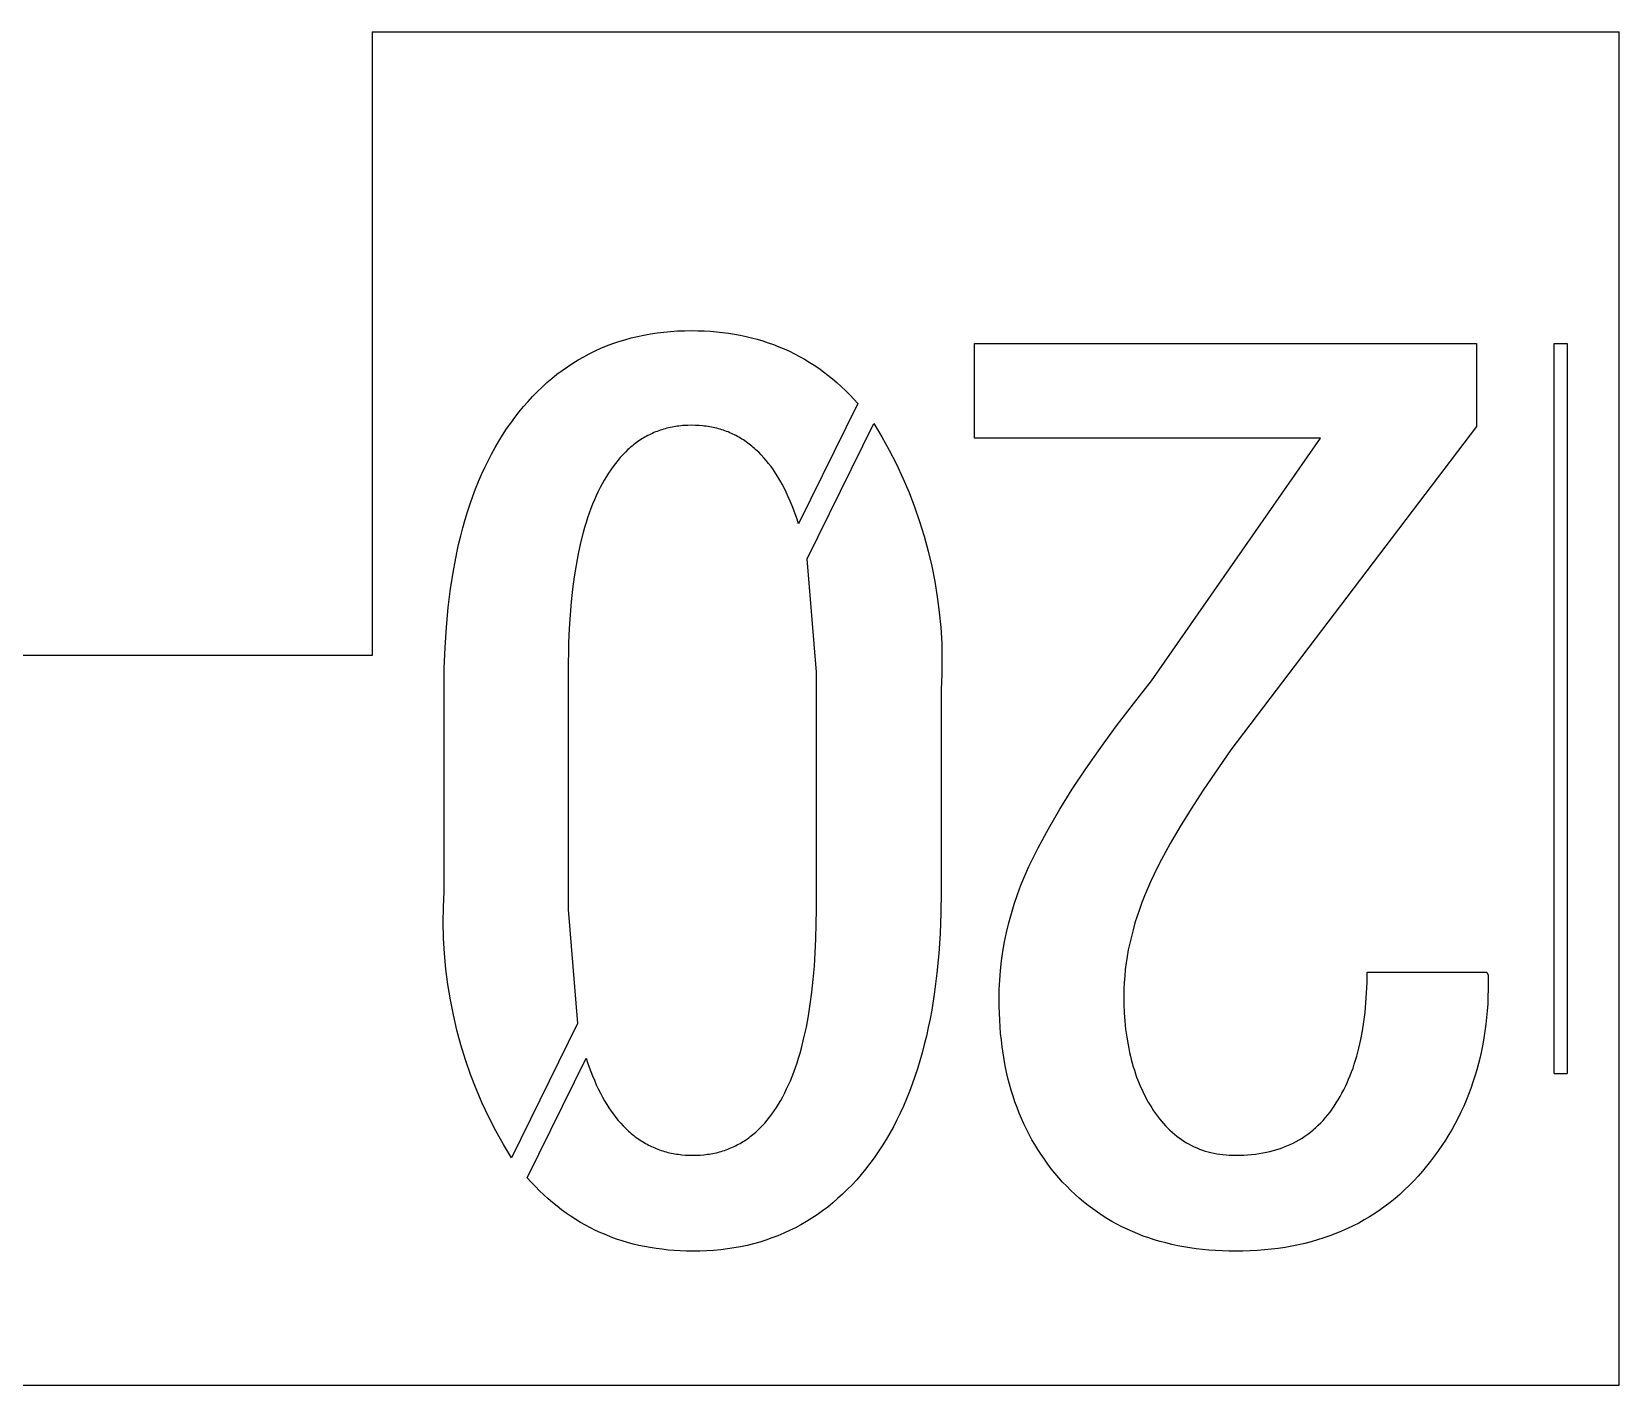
# Model space of a CAD drawing. Header units: inches. Extents: x -28 to 28, y 0 to 215.
# Drawn here: x -0.28 to 15, y 92.67 to 105.69 of the extents above; entities that cross this region are included whole.
import ezdxf

# ---------------------------------------------------------------- set-up
doc = ezdxf.new("R2010")
doc.units = ezdxf.units.IN
doc.header["$MEASUREMENT"] = 0
doc.layers.add('Linework', color=7, linetype='Continuous', true_color=0x000000)

msp = doc.modelspace()

# ---------------------------------------------------------------- linework, layer by layer
at = {"layer": 'Linework'}
for p, q in [((3, 105.695), (15, 105.695)), ((3, 105.695), (3, 99.695)), ((15, 92.672), (15, 105.695)), ((5.806, 102.805), (5.872, 102.811)), ((5.872, 102.811), (5.938, 102.816)), ((5.938, 102.816), (6.006, 102.818)), ((6.006, 102.818), (6.074, 102.819)), ((6.074, 102.819), (6.135, 102.818)), ((6.135, 102.818), (6.195, 102.816)), ((6.195, 102.816), (6.255, 102.813)), ((6.255, 102.813), (6.313, 102.808)), ((6.313, 102.808), (6.372, 102.802)), ((5.199, 102.649), (5.256, 102.672)), ((5.256, 102.672), (5.314, 102.694)), ((5.314, 102.694), (5.372, 102.714)), ((5.372, 102.714), (5.431, 102.732)), ((5.431, 102.732), (5.492, 102.749)), ((5.492, 102.749), (5.553, 102.764)), ((5.553, 102.764), (5.615, 102.777)), ((5.615, 102.777), (5.678, 102.788)), ((5.678, 102.788), (5.741, 102.797)), ((5.741, 102.797), (5.806, 102.805)), ((6.372, 102.802), (6.429, 102.794)), ((6.429, 102.794), (6.486, 102.786)), ((6.486, 102.786), (6.542, 102.775)), ((6.542, 102.775), (6.597, 102.764)), ((6.597, 102.764), (6.651, 102.751)), ((6.651, 102.751), (6.705, 102.736)), ((6.705, 102.736), (6.759, 102.72)), ((6.759, 102.72), (6.811, 102.703)), ((6.811, 102.703), (6.863, 102.685)), ((6.863, 102.685), (6.914, 102.665)), ((6.914, 102.665), (6.964, 102.644)), ((8.796, 101.784), (8.796, 102.695)), ((8.796, 102.695), (13.626, 102.695)), ((13.626, 102.695), (13.626, 101.897)), ((14.375, 102.695), (14.5, 102.695)), ((14.375, 95.672), (14.375, 102.695)), ((14.5, 102.695), (14.5, 95.672)), ((4.878, 102.472), (4.93, 102.505)), ((4.93, 102.505), (4.982, 102.538)), ((4.982, 102.538), (5.035, 102.568)), ((5.035, 102.568), (5.089, 102.597)), ((5.089, 102.597), (5.144, 102.624)), ((5.144, 102.624), (5.199, 102.649)), ((6.964, 102.644), (7.014, 102.621)), ((7.014, 102.621), (7.063, 102.597)), ((7.063, 102.597), (7.111, 102.572)), ((7.111, 102.572), (7.159, 102.545)), ((7.159, 102.545), (7.206, 102.517)), ((7.206, 102.517), (7.252, 102.487)), ((4.682, 102.319), (4.73, 102.359)), ((4.73, 102.359), (4.778, 102.399)), ((4.778, 102.399), (4.828, 102.436)), ((4.828, 102.436), (4.878, 102.472)), ((7.252, 102.487), (7.297, 102.457)), ((7.297, 102.457), (7.342, 102.424)), ((7.342, 102.424), (7.386, 102.391)), ((7.386, 102.391), (7.429, 102.356)), ((7.429, 102.356), (7.472, 102.319)), ((4.544, 102.186), (4.589, 102.232)), ((4.589, 102.232), (4.635, 102.276)), ((4.635, 102.276), (4.682, 102.319)), ((7.472, 102.319), (7.514, 102.282)), ((7.514, 102.282), (7.555, 102.243)), ((7.555, 102.243), (7.595, 102.202)), ((7.595, 102.202), (7.635, 102.16)), ((4.415, 102.037), (4.457, 102.088)), ((4.457, 102.088), (4.5, 102.138)), ((4.5, 102.138), (4.544, 102.186)), ((7.674, 102.117), (7.103, 100.959)), ((7.635, 102.16), (7.674, 102.117)), ((4.293, 101.873), (4.333, 101.929)), ((4.333, 101.929), (4.373, 101.984)), ((4.373, 101.984), (4.415, 102.037)), ((5.901, 101.894), (5.885, 101.891)), ((5.918, 101.897), (5.901, 101.894)), ((5.935, 101.899), (5.918, 101.897)), ((5.952, 101.901), (5.935, 101.899)), ((5.969, 101.903), (5.952, 101.901)), ((5.986, 101.905), (5.969, 101.903)), ((6.003, 101.906), (5.986, 101.905)), ((6.038, 101.908), (6.003, 101.906)), ((6.074, 101.909), (6.038, 101.908)), ((6.11, 101.908), (6.074, 101.909)), ((6.145, 101.906), (6.11, 101.908)), ((6.18, 101.903), (6.145, 101.906)), ((6.197, 101.901), (6.18, 101.903)), ((6.215, 101.899), (6.197, 101.901)), ((6.232, 101.897), (6.215, 101.899)), ((6.248, 101.894), (6.232, 101.897)), ((6.265, 101.891), (6.248, 101.894)), ((7.185, 100.625), (7.827, 101.926)), ((7.827, 101.926), (7.904, 101.799)), ((13.626, 101.897), (11.261, 98.787)), ((4.182, 101.695), (4.218, 101.756)), ((4.218, 101.756), (4.255, 101.815)), ((4.255, 101.815), (4.293, 101.873)), ((5.54, 101.739), (5.526, 101.729)), ((5.553, 101.749), (5.54, 101.739)), ((5.567, 101.759), (5.553, 101.749)), ((5.581, 101.768), (5.567, 101.759)), ((5.595, 101.777), (5.581, 101.768)), ((5.609, 101.785), (5.595, 101.777)), ((5.623, 101.794), (5.609, 101.785)), ((5.637, 101.802), (5.623, 101.794)), ((5.652, 101.81), (5.637, 101.802)), ((5.667, 101.817), (5.652, 101.81)), ((5.681, 101.824), (5.667, 101.817)), ((5.696, 101.831), (5.681, 101.824)), ((5.711, 101.838), (5.696, 101.831)), ((5.726, 101.844), (5.711, 101.838)), ((5.741, 101.85), (5.726, 101.844)), ((5.757, 101.856), (5.741, 101.85)), ((5.772, 101.861), (5.757, 101.856)), ((5.788, 101.866), (5.772, 101.861)), ((5.804, 101.871), (5.788, 101.866)), ((5.82, 101.876), (5.804, 101.871)), ((5.836, 101.88), (5.82, 101.876)), ((5.852, 101.884), (5.836, 101.88)), ((5.868, 101.888), (5.852, 101.884)), ((5.885, 101.891), (5.868, 101.888)), ((6.282, 101.887), (6.265, 101.891)), ((6.298, 101.884), (6.282, 101.887)), ((6.315, 101.88), (6.298, 101.884)), ((6.331, 101.875), (6.315, 101.88)), ((6.347, 101.871), (6.331, 101.875)), ((6.363, 101.866), (6.347, 101.871)), ((6.379, 101.861), (6.363, 101.866)), ((6.394, 101.855), (6.379, 101.861)), ((6.41, 101.85), (6.394, 101.855)), ((6.425, 101.844), (6.41, 101.85)), ((6.441, 101.837), (6.425, 101.844)), ((6.456, 101.831), (6.441, 101.837)), ((6.471, 101.824), (6.456, 101.831)), ((6.486, 101.817), (6.471, 101.824)), ((6.5, 101.809), (6.486, 101.817)), ((6.515, 101.801), (6.5, 101.809)), ((6.529, 101.793), (6.515, 101.801)), ((6.544, 101.785), (6.529, 101.793)), ((6.558, 101.776), (6.544, 101.785)), ((6.572, 101.767), (6.558, 101.776)), ((6.586, 101.758), (6.572, 101.767)), ((6.6, 101.748), (6.586, 101.758)), ((6.614, 101.738), (6.6, 101.748)), ((7.904, 101.799), (7.976, 101.668)), ((12.124, 101.784), (8.796, 101.784)), ((10.499, 99.449), (12.124, 101.784)), ((4.115, 101.568), (4.148, 101.632)), ((4.148, 101.632), (4.182, 101.695)), ((5.387, 101.599), (5.363, 101.571)), ((5.411, 101.625), (5.387, 101.599)), ((5.436, 101.65), (5.411, 101.625)), ((5.461, 101.674), (5.436, 101.65)), ((5.474, 101.686), (5.461, 101.674)), ((5.487, 101.697), (5.474, 101.686)), ((5.5, 101.708), (5.487, 101.697)), ((5.513, 101.719), (5.5, 101.708)), ((5.526, 101.729), (5.513, 101.719)), ((6.627, 101.728), (6.614, 101.738)), ((6.641, 101.718), (6.627, 101.728)), ((6.654, 101.707), (6.641, 101.718)), ((6.667, 101.696), (6.654, 101.707)), ((6.68, 101.685), (6.667, 101.696)), ((6.693, 101.673), (6.68, 101.685)), ((6.719, 101.649), (6.693, 101.673)), ((6.744, 101.624), (6.719, 101.649)), ((6.768, 101.597), (6.744, 101.624)), ((6.792, 101.569), (6.768, 101.597)), ((7.976, 101.668), (8.044, 101.535)), ((4.023, 101.367), (4.052, 101.435)), ((4.052, 101.435), (4.083, 101.503)), ((4.083, 101.503), (4.115, 101.568)), ((5.274, 101.449), (5.253, 101.416)), ((5.296, 101.481), (5.274, 101.449)), ((5.318, 101.512), (5.296, 101.481)), ((5.34, 101.542), (5.318, 101.512)), ((5.363, 101.571), (5.34, 101.542)), ((6.815, 101.541), (6.792, 101.569)), ((6.838, 101.511), (6.815, 101.541)), ((6.86, 101.479), (6.838, 101.511)), ((6.882, 101.447), (6.86, 101.479)), ((6.903, 101.413), (6.882, 101.447)), ((8.044, 101.535), (8.107, 101.4)), ((3.968, 101.225), (3.994, 101.297)), ((3.994, 101.297), (4.023, 101.367)), ((5.193, 101.309), (5.174, 101.27)), ((5.212, 101.345), (5.193, 101.309)), ((5.232, 101.381), (5.212, 101.345)), ((5.253, 101.416), (5.232, 101.381)), ((6.924, 101.379), (6.903, 101.413)), ((6.944, 101.343), (6.924, 101.379)), ((6.964, 101.306), (6.944, 101.343)), ((6.984, 101.264), (6.964, 101.306)), ((8.107, 101.4), (8.166, 101.263)), ((3.917, 101.077), (3.942, 101.152)), ((3.942, 101.152), (3.968, 101.225)), ((5.121, 101.149), (5.104, 101.107)), ((5.138, 101.191), (5.121, 101.149)), ((5.156, 101.231), (5.138, 101.191)), ((5.174, 101.27), (5.156, 101.231)), ((7.004, 101.221), (6.984, 101.264)), ((7.023, 101.179), (7.004, 101.221)), ((7.041, 101.135), (7.023, 101.179)), ((7.058, 101.092), (7.041, 101.135)), ((8.166, 101.263), (8.219, 101.124)), ((3.872, 100.923), (3.894, 101.001)), ((3.894, 101.001), (3.917, 101.077)), ((5.073, 101.018), (5.058, 100.972)), ((5.089, 101.063), (5.073, 101.018)), ((5.104, 101.107), (5.089, 101.063)), ((7.074, 101.048), (7.058, 101.092)), ((7.089, 101.004), (7.074, 101.048)), ((7.103, 100.959), (7.089, 101.004)), ((8.219, 101.124), (8.268, 100.983)), ((8.268, 100.983), (8.312, 100.841)), ((3.832, 100.763), (3.852, 100.844)), ((3.852, 100.844), (3.872, 100.923)), ((5.031, 100.877), (5.006, 100.777)), ((5.044, 100.925), (5.031, 100.877)), ((5.058, 100.972), (5.044, 100.925)), ((8.312, 100.841), (8.351, 100.697)), ((3.797, 100.596), (3.814, 100.68)), ((3.814, 100.68), (3.832, 100.763)), ((4.983, 100.673), (4.962, 100.564)), ((5.006, 100.777), (4.983, 100.673)), ((8.351, 100.697), (8.385, 100.552)), ((3.781, 100.511), (3.797, 100.596)), ((4.962, 100.564), (4.944, 100.451)), ((7.274, 99.532), (7.185, 100.625)), ((8.385, 100.552), (8.414, 100.406)), ((3.754, 100.336), (3.781, 100.511)), ((4.944, 100.451), (4.929, 100.333)), ((8.414, 100.406), (8.438, 100.259)), ((3.731, 100.154), (3.754, 100.336)), ((4.929, 100.333), (4.916, 100.211)), ((8.438, 100.259), (8.457, 100.111)), ((3.714, 99.966), (3.731, 100.154)), ((4.905, 100.084), (4.896, 99.953)), ((4.916, 100.211), (4.905, 100.084)), ((8.457, 100.111), (8.471, 99.962)), ((3.701, 99.772), (3.714, 99.966)), ((4.896, 99.953), (4.89, 99.817)), ((8.471, 99.962), (8.48, 99.813)), ((3.694, 99.572), (3.701, 99.772)), ((4.89, 99.817), (4.886, 99.532)), ((8.48, 99.813), (8.483, 99.664)), ((0, 99.695), (-3, 99.695)), ((3, 99.695), (0, 99.695)), ((8.483, 99.664), (8.481, 99.515)), ((3.691, 99.366), (3.694, 99.572)), ((4.886, 99.532), (4.886, 97.25)), ((7.274, 97.25), (7.274, 99.532)), ((8.481, 99.515), (8.474, 99.366)), ((10.325, 99.23), (10.499, 99.449)), ((3.691, 97.421), (3.691, 99.366)), ((8.474, 99.366), (8.474, 97.421)), ((10.162, 99.016), (10.325, 99.23)), ((10.01, 98.808), (10.162, 99.016)), ((9.868, 98.604), (10.01, 98.808)), ((11.261, 98.787), (10.996, 98.399)), ((9.737, 98.406), (9.868, 98.604)), ((9.617, 98.214), (9.737, 98.406)), ((10.996, 98.399), (10.88, 98.219)), ((9.507, 98.026), (9.617, 98.214)), ((10.88, 98.219), (10.774, 98.047)), ((9.408, 97.844), (9.507, 98.026)), ((10.774, 98.047), (10.679, 97.884)), ((9.362, 97.754), (9.408, 97.844)), ((10.679, 97.884), (10.596, 97.73)), ((9.28, 97.574), (9.32, 97.664)), ((9.32, 97.664), (9.362, 97.754)), ((10.558, 97.656), (10.522, 97.584)), ((10.596, 97.73), (10.558, 97.656)), ((9.21, 97.393), (9.243, 97.483)), ((9.243, 97.483), (9.28, 97.574)), ((10.49, 97.515), (10.46, 97.448)), ((10.522, 97.584), (10.49, 97.515)), ((3.685, 97.272), (3.691, 97.421)), ((8.474, 97.421), (8.472, 97.216)), ((9.179, 97.302), (9.21, 97.393)), ((10.407, 97.316), (10.383, 97.25)), ((10.433, 97.382), (10.407, 97.316)), ((10.46, 97.448), (10.433, 97.382)), ((3.683, 97.123), (3.685, 97.272)), ((4.886, 97.25), (4.976, 96.152)), ((7.269, 96.967), (7.274, 97.25)), ((8.472, 97.216), (8.464, 97.018)), ((9.126, 97.12), (9.151, 97.211)), ((9.151, 97.211), (9.179, 97.302)), ((10.361, 97.185), (10.34, 97.12)), ((10.383, 97.25), (10.361, 97.185)), ((3.687, 96.974), (3.683, 97.123)), ((8.464, 97.018), (8.452, 96.825)), ((9.085, 96.938), (9.104, 97.029)), ((9.104, 97.029), (9.126, 97.12)), ((10.321, 97.055), (10.305, 96.991)), ((10.34, 97.12), (10.321, 97.055)), ((3.695, 96.825), (3.687, 96.974)), ((7.263, 96.833), (7.269, 96.967)), ((9.069, 96.846), (9.085, 96.938)), ((10.276, 96.863), (10.265, 96.799)), ((10.289, 96.927), (10.276, 96.863)), ((10.305, 96.991), (10.289, 96.927)), ((3.709, 96.677), (3.695, 96.825)), ((7.244, 96.577), (7.255, 96.703)), ((7.255, 96.703), (7.263, 96.833)), ((8.452, 96.825), (8.434, 96.638)), ((9.045, 96.663), (9.056, 96.755)), ((9.056, 96.755), (9.069, 96.846)), ((10.255, 96.735), (10.247, 96.672)), ((10.265, 96.799), (10.255, 96.735)), ((3.728, 96.529), (3.709, 96.677)), ((7.231, 96.455), (7.244, 96.577)), ((8.434, 96.638), (8.411, 96.457)), ((9.034, 96.479), (9.038, 96.571)), ((9.038, 96.571), (9.045, 96.663)), ((10.236, 96.547), (10.233, 96.484)), ((10.241, 96.609), (10.236, 96.547)), ((10.247, 96.672), (10.241, 96.609)), ((12.569, 96.448), (12.573, 96.546)), ((12.573, 96.546), (12.574, 96.647)), ((12.574, 96.647), (13.727, 96.647)), ((13.727, 96.647), (13.739, 96.617)), ((13.739, 96.617), (13.739, 96.547)), ((13.739, 96.547), (13.739, 96.479)), ((3.752, 96.382), (3.728, 96.529)), ((7.216, 96.339), (7.231, 96.455)), ((8.411, 96.457), (8.384, 96.282)), ((9.032, 96.386), (9.034, 96.479)), ((10.233, 96.484), (10.233, 96.422)), ((10.233, 96.422), (10.234, 96.338)), ((12.563, 96.353), (12.569, 96.448)), ((13.737, 96.411), (13.734, 96.343)), ((13.739, 96.479), (13.737, 96.411)), ((3.781, 96.236), (3.752, 96.382)), ((7.198, 96.226), (7.216, 96.339)), ((8.384, 96.282), (8.368, 96.197)), ((9.033, 96.318), (9.032, 96.386)), ((9.035, 96.251), (9.033, 96.318)), ((9.038, 96.185), (9.035, 96.251)), ((10.234, 96.338), (10.237, 96.256)), ((10.237, 96.256), (10.243, 96.176)), ((12.543, 96.17), (12.554, 96.26)), ((12.554, 96.26), (12.563, 96.353)), ((13.729, 96.276), (13.724, 96.21)), ((13.734, 96.343), (13.729, 96.276)), ((3.815, 96.09), (3.781, 96.236)), ((3.854, 95.947), (3.815, 96.09)), ((4.976, 96.152), (4.339, 94.861)), ((7.155, 96.014), (7.178, 96.118)), ((7.178, 96.118), (7.198, 96.226)), ((8.351, 96.113), (8.333, 96.031)), ((8.368, 96.197), (8.351, 96.113)), ((9.042, 96.12), (9.038, 96.185)), ((9.047, 96.055), (9.042, 96.12)), ((10.243, 96.176), (10.25, 96.098)), ((10.25, 96.098), (10.261, 96.021)), ((12.529, 96.083), (12.543, 96.17)), ((13.716, 96.145), (13.708, 96.08)), ((13.724, 96.21), (13.716, 96.145)), ((3.898, 95.804), (3.854, 95.947)), ((7.13, 95.915), (7.155, 96.014)), ((8.313, 95.95), (8.293, 95.871)), ((8.333, 96.031), (8.313, 95.95)), ((9.054, 95.991), (9.047, 96.055)), ((9.062, 95.928), (9.054, 95.991)), ((10.261, 96.021), (10.273, 95.947)), ((10.273, 95.947), (10.28, 95.911)), ((12.495, 95.916), (12.504, 95.957)), ((12.504, 95.957), (12.513, 95.998)), ((12.513, 95.998), (12.529, 96.083)), ((13.687, 95.953), (13.675, 95.89)), ((13.698, 96.016), (13.687, 95.953)), ((13.708, 96.08), (13.698, 96.016)), ((3.947, 95.663), (3.898, 95.804)), ((4.491, 94.669), (5.059, 95.82)), ((5.059, 95.82), (5.073, 95.776)), ((7.088, 95.774), (7.103, 95.82)), ((7.103, 95.82), (7.117, 95.867)), ((7.117, 95.867), (7.13, 95.915)), ((8.271, 95.793), (8.247, 95.717)), ((8.293, 95.871), (8.271, 95.793)), ((9.071, 95.866), (9.062, 95.928)), ((9.081, 95.805), (9.071, 95.866)), ((9.092, 95.745), (9.081, 95.805)), ((10.28, 95.911), (10.287, 95.875)), ((10.287, 95.875), (10.296, 95.84)), ((10.296, 95.84), (10.304, 95.805)), ((10.304, 95.805), (10.313, 95.77)), ((12.45, 95.761), (12.462, 95.799)), ((12.462, 95.799), (12.474, 95.837)), ((12.474, 95.837), (12.485, 95.876)), ((12.485, 95.876), (12.495, 95.916)), ((13.661, 95.828), (13.646, 95.767)), ((13.675, 95.89), (13.661, 95.828)), ((4.001, 95.524), (3.947, 95.663)), ((5.073, 95.776), (5.088, 95.733)), ((5.088, 95.733), (5.103, 95.69)), ((5.103, 95.69), (5.12, 95.648)), ((5.12, 95.648), (5.138, 95.606)), ((7.024, 95.602), (7.041, 95.644)), ((7.041, 95.644), (7.057, 95.686)), ((7.057, 95.686), (7.073, 95.73)), ((7.073, 95.73), (7.088, 95.774)), ((8.223, 95.642), (8.197, 95.569)), ((8.247, 95.717), (8.223, 95.642)), ((9.105, 95.685), (9.092, 95.745)), ((9.118, 95.626), (9.105, 95.685)), ((10.313, 95.77), (10.323, 95.736)), ((10.323, 95.736), (10.334, 95.703)), ((10.334, 95.703), (10.345, 95.67)), ((10.345, 95.67), (10.356, 95.638)), ((10.356, 95.638), (10.368, 95.606)), ((12.396, 95.616), (12.41, 95.651)), ((12.41, 95.651), (12.424, 95.687)), ((12.424, 95.687), (12.438, 95.723)), ((12.438, 95.723), (12.45, 95.761)), ((13.611, 95.646), (13.592, 95.587)), ((13.629, 95.706), (13.611, 95.646)), ((13.646, 95.767), (13.629, 95.706)), ((14.375, 95.672), (14.5, 95.672)), ((4.059, 95.387), (4.001, 95.524)), ((5.138, 95.606), (5.156, 95.564)), ((5.156, 95.564), (5.176, 95.523)), ((5.176, 95.523), (5.196, 95.482)), ((5.196, 95.482), (5.216, 95.445)), ((6.95, 95.448), (6.97, 95.485)), ((6.97, 95.485), (6.988, 95.523)), ((6.988, 95.523), (7.007, 95.562)), ((7.007, 95.562), (7.024, 95.602)), ((8.17, 95.497), (8.141, 95.427)), ((8.197, 95.569), (8.17, 95.497)), ((9.133, 95.568), (9.118, 95.626)), ((9.149, 95.511), (9.133, 95.568)), ((9.167, 95.455), (9.149, 95.511)), ((10.368, 95.606), (10.381, 95.574)), ((10.381, 95.574), (10.394, 95.543)), ((10.394, 95.543), (10.408, 95.513)), ((10.408, 95.513), (10.422, 95.483)), ((10.422, 95.483), (10.437, 95.453)), ((12.314, 95.449), (12.332, 95.481)), ((12.332, 95.481), (12.349, 95.514)), ((12.349, 95.514), (12.365, 95.547)), ((12.365, 95.547), (12.381, 95.581)), ((12.381, 95.581), (12.396, 95.616)), ((13.572, 95.528), (13.55, 95.47)), ((13.592, 95.587), (13.572, 95.528)), ((4.122, 95.252), (4.059, 95.387)), ((5.216, 95.445), (5.236, 95.409)), ((5.236, 95.409), (5.257, 95.375)), ((5.257, 95.375), (5.278, 95.342)), ((5.278, 95.342), (5.3, 95.31)), ((6.868, 95.312), (6.889, 95.344)), ((6.889, 95.344), (6.91, 95.377)), ((6.91, 95.377), (6.931, 95.412)), ((6.931, 95.412), (6.95, 95.448)), ((8.112, 95.358), (8.081, 95.291)), ((8.141, 95.427), (8.112, 95.358)), ((9.185, 95.4), (9.167, 95.455)), ((9.205, 95.345), (9.185, 95.4)), ((9.226, 95.291), (9.205, 95.345)), ((10.437, 95.453), (10.452, 95.424)), ((10.452, 95.424), (10.468, 95.396)), ((10.468, 95.396), (10.485, 95.368)), ((10.485, 95.368), (10.502, 95.34)), ((10.502, 95.34), (10.519, 95.313)), ((12.217, 95.3), (12.237, 95.329)), ((12.237, 95.329), (12.258, 95.358)), ((12.258, 95.358), (12.277, 95.388)), ((12.277, 95.388), (12.296, 95.418)), ((12.296, 95.418), (12.314, 95.449)), ((13.503, 95.356), (13.477, 95.301)), ((13.527, 95.413), (13.503, 95.356)), ((13.55, 95.47), (13.527, 95.413)), ((4.19, 95.119), (4.122, 95.252)), ((5.3, 95.31), (5.322, 95.279)), ((5.322, 95.279), (5.345, 95.249)), ((5.345, 95.249), (5.368, 95.221)), ((5.368, 95.221), (5.392, 95.193)), ((5.392, 95.193), (5.416, 95.167)), ((6.753, 95.168), (6.777, 95.195)), ((6.777, 95.195), (6.8, 95.222)), ((6.8, 95.222), (6.823, 95.251)), ((6.823, 95.251), (6.846, 95.281)), ((6.846, 95.281), (6.868, 95.312)), ((8.049, 95.225), (8.016, 95.16)), ((8.081, 95.291), (8.049, 95.225)), ((9.248, 95.239), (9.226, 95.291)), ((9.271, 95.187), (9.248, 95.239)), ((9.296, 95.135), (9.271, 95.187)), ((10.519, 95.313), (10.537, 95.287)), ((10.537, 95.287), (10.556, 95.261)), ((10.556, 95.261), (10.575, 95.237)), ((10.575, 95.237), (10.594, 95.213)), ((10.594, 95.213), (10.614, 95.19)), ((10.614, 95.19), (10.634, 95.168)), ((12.08, 95.151), (12.104, 95.173)), ((12.104, 95.173), (12.128, 95.197)), ((12.128, 95.197), (12.151, 95.221)), ((12.151, 95.221), (12.173, 95.247)), ((12.173, 95.247), (12.195, 95.273)), ((12.195, 95.273), (12.217, 95.3)), ((13.421, 95.191), (13.392, 95.137)), ((13.45, 95.245), (13.421, 95.191)), ((13.477, 95.301), (13.45, 95.245)), ((4.262, 94.989), (4.19, 95.119)), ((5.416, 95.167), (5.441, 95.142)), ((5.441, 95.142), (5.467, 95.118)), ((5.467, 95.118), (5.48, 95.106)), ((5.48, 95.106), (5.493, 95.095)), ((5.493, 95.095), (5.506, 95.084)), ((5.506, 95.084), (5.519, 95.074)), ((5.519, 95.074), (5.532, 95.063)), ((5.532, 95.063), (5.546, 95.053)), ((5.546, 95.053), (5.56, 95.043)), ((5.56, 95.043), (5.574, 95.034)), ((5.574, 95.034), (5.588, 95.025)), ((5.588, 95.025), (5.602, 95.016)), ((6.569, 95.016), (6.583, 95.025)), ((6.583, 95.025), (6.596, 95.035)), ((6.596, 95.035), (6.61, 95.044)), ((6.61, 95.044), (6.624, 95.054)), ((6.624, 95.054), (6.637, 95.064)), ((6.637, 95.064), (6.651, 95.075)), ((6.651, 95.075), (6.664, 95.085)), ((6.664, 95.085), (6.677, 95.096)), ((6.677, 95.096), (6.69, 95.107)), ((6.69, 95.107), (6.703, 95.119)), ((6.703, 95.119), (6.715, 95.131)), ((6.715, 95.131), (6.728, 95.143)), ((6.728, 95.143), (6.753, 95.168)), ((7.945, 95.036), (7.908, 94.976)), ((7.981, 95.098), (7.945, 95.036)), ((8.016, 95.16), (7.981, 95.098)), ((9.322, 95.085), (9.296, 95.135)), ((9.348, 95.035), (9.322, 95.085)), ((9.376, 94.987), (9.348, 95.035)), ((10.634, 95.168), (10.655, 95.146)), ((10.655, 95.146), (10.676, 95.126)), ((10.676, 95.126), (10.698, 95.106)), ((10.698, 95.106), (10.72, 95.087)), ((10.72, 95.087), (10.742, 95.069)), ((10.742, 95.069), (10.765, 95.052)), ((10.765, 95.052), (10.788, 95.036)), ((10.788, 95.036), (10.811, 95.02)), ((10.811, 95.02), (10.836, 95.006)), ((11.862, 95.003), (11.891, 95.018)), ((11.891, 95.018), (11.92, 95.034)), ((11.92, 95.034), (11.948, 95.051)), ((11.948, 95.051), (11.976, 95.069)), ((11.976, 95.069), (12.003, 95.088)), ((12.003, 95.088), (12.029, 95.108)), ((12.029, 95.108), (12.055, 95.129)), ((12.055, 95.129), (12.08, 95.151)), ((13.328, 95.031), (13.294, 94.98)), ((13.361, 95.084), (13.328, 95.031)), ((13.392, 95.137), (13.361, 95.084)), ((4.339, 94.861), (4.262, 94.989)), ((5.602, 95.016), (5.616, 95.007)), ((5.616, 95.007), (5.63, 94.999)), ((5.63, 94.999), (5.645, 94.991)), ((5.645, 94.991), (5.659, 94.983)), ((5.659, 94.983), (5.674, 94.976)), ((5.674, 94.976), (5.689, 94.969)), ((5.689, 94.969), (5.704, 94.962)), ((5.704, 94.962), (5.719, 94.955)), ((5.719, 94.955), (5.734, 94.949)), ((5.734, 94.949), (5.75, 94.943)), ((5.75, 94.943), (5.765, 94.937)), ((5.765, 94.937), (5.781, 94.932)), ((5.781, 94.932), (5.797, 94.927)), ((5.797, 94.927), (5.813, 94.922)), ((5.813, 94.922), (5.829, 94.917)), ((5.829, 94.917), (5.845, 94.913)), ((5.845, 94.913), (5.861, 94.909)), ((5.861, 94.909), (5.878, 94.906)), ((5.878, 94.906), (5.895, 94.902)), ((5.895, 94.902), (5.911, 94.899)), ((5.911, 94.899), (5.928, 94.896)), ((5.928, 94.896), (5.945, 94.894)), ((5.945, 94.894), (5.962, 94.892)), ((5.962, 94.892), (5.98, 94.89)), ((5.98, 94.89), (6.014, 94.887)), ((6.014, 94.887), (6.05, 94.885)), ((6.05, 94.885), (6.086, 94.885)), ((6.086, 94.885), (6.122, 94.885)), ((6.122, 94.885), (6.157, 94.887)), ((6.157, 94.887), (6.192, 94.89)), ((6.192, 94.89), (6.209, 94.892)), ((6.209, 94.892), (6.226, 94.894)), ((6.226, 94.894), (6.243, 94.896)), ((6.243, 94.896), (6.26, 94.899)), ((6.26, 94.899), (6.277, 94.902)), ((6.277, 94.902), (6.293, 94.906)), ((6.293, 94.906), (6.31, 94.909)), ((6.31, 94.909), (6.326, 94.913)), ((6.326, 94.913), (6.342, 94.918)), ((6.342, 94.918), (6.358, 94.922)), ((6.358, 94.922), (6.374, 94.927)), ((6.374, 94.927), (6.39, 94.932)), ((6.39, 94.932), (6.406, 94.938)), ((6.406, 94.938), (6.421, 94.943)), ((6.421, 94.943), (6.436, 94.949)), ((6.436, 94.949), (6.452, 94.956)), ((6.452, 94.956), (6.467, 94.962)), ((6.467, 94.962), (6.482, 94.969)), ((6.482, 94.969), (6.497, 94.976)), ((6.497, 94.976), (6.511, 94.984)), ((6.511, 94.984), (6.526, 94.991)), ((6.526, 94.991), (6.54, 94.999)), ((6.54, 94.999), (6.554, 95.008)), ((6.554, 95.008), (6.569, 95.016)), ((7.87, 94.918), (7.83, 94.861)), ((7.908, 94.976), (7.87, 94.918)), ((9.406, 94.939), (9.376, 94.987)), ((9.436, 94.892), (9.406, 94.939)), ((9.468, 94.846), (9.436, 94.892)), ((10.836, 95.006), (10.86, 94.992)), ((10.86, 94.992), (10.885, 94.979)), ((10.885, 94.979), (10.91, 94.967)), ((10.91, 94.967), (10.936, 94.955)), ((10.936, 94.955), (10.962, 94.945)), ((10.962, 94.945), (10.989, 94.935)), ((10.989, 94.935), (11.016, 94.926)), ((11.016, 94.926), (11.043, 94.919)), ((11.043, 94.919), (11.071, 94.911)), ((11.071, 94.911), (11.099, 94.905)), ((11.099, 94.905), (11.128, 94.9)), ((11.128, 94.9), (11.157, 94.895)), ((11.157, 94.895), (11.186, 94.891)), ((11.186, 94.891), (11.216, 94.888)), ((11.216, 94.888), (11.247, 94.886)), ((11.247, 94.886), (11.277, 94.885)), ((11.277, 94.885), (11.309, 94.885)), ((11.309, 94.885), (11.348, 94.885)), ((11.348, 94.885), (11.386, 94.886)), ((11.386, 94.886), (11.424, 94.889)), ((11.424, 94.889), (11.462, 94.892)), ((11.462, 94.892), (11.499, 94.896)), ((11.499, 94.896), (11.535, 94.901)), ((11.535, 94.901), (11.57, 94.907)), ((11.57, 94.907), (11.605, 94.914)), ((11.605, 94.914), (11.639, 94.922)), ((11.639, 94.922), (11.673, 94.931)), ((11.673, 94.931), (11.706, 94.941)), ((11.706, 94.941), (11.739, 94.951)), ((11.739, 94.951), (11.77, 94.963)), ((11.77, 94.963), (11.802, 94.975)), ((11.802, 94.975), (11.832, 94.989)), ((11.832, 94.989), (11.862, 95.003)), ((13.223, 94.878), (13.185, 94.828)), ((13.259, 94.929), (13.223, 94.878)), ((13.294, 94.98), (13.259, 94.929)), ((7.748, 94.752), (7.705, 94.7)), ((7.789, 94.806), (7.748, 94.752)), ((7.83, 94.861), (7.789, 94.806)), ((9.501, 94.8), (9.468, 94.846)), ((9.535, 94.756), (9.501, 94.8)), ((9.57, 94.712), (9.535, 94.756)), ((9.607, 94.669), (9.57, 94.712)), ((13.106, 94.731), (13.064, 94.684)), ((13.146, 94.779), (13.106, 94.731)), ((13.185, 94.828), (13.146, 94.779)), ((4.53, 94.626), (4.491, 94.669)), ((4.57, 94.584), (4.53, 94.626)), ((4.61, 94.543), (4.57, 94.584)), ((7.617, 94.602), (7.572, 94.556)), ((7.662, 94.65), (7.617, 94.602)), ((7.705, 94.7), (7.662, 94.65)), ((9.644, 94.627), (9.607, 94.669)), ((9.683, 94.587), (9.644, 94.627)), ((9.722, 94.547), (9.683, 94.587)), ((12.979, 94.594), (12.934, 94.551)), ((13.022, 94.638), (12.979, 94.594)), ((13.064, 94.684), (13.022, 94.638)), ((4.651, 94.504), (4.61, 94.543)), ((4.693, 94.466), (4.651, 94.504)), ((4.736, 94.429), (4.693, 94.466)), ((4.779, 94.394), (4.736, 94.429)), ((7.431, 94.427), (7.383, 94.387)), ((7.479, 94.468), (7.431, 94.427)), ((7.526, 94.511), (7.479, 94.468)), ((7.572, 94.556), (7.526, 94.511)), ((9.763, 94.509), (9.722, 94.547)), ((9.804, 94.472), (9.763, 94.509)), ((9.846, 94.436), (9.804, 94.472)), ((9.889, 94.401), (9.846, 94.436)), ((12.796, 94.431), (12.748, 94.395)), ((12.843, 94.47), (12.796, 94.431)), ((12.889, 94.509), (12.843, 94.47)), ((12.934, 94.551), (12.889, 94.509)), ((4.823, 94.36), (4.779, 94.394)), ((4.867, 94.327), (4.823, 94.36)), ((4.913, 94.296), (4.867, 94.327)), ((4.959, 94.267), (4.913, 94.296)), ((5.006, 94.238), (4.959, 94.267)), ((7.231, 94.279), (7.179, 94.247)), ((7.283, 94.313), (7.231, 94.279)), ((7.333, 94.349), (7.283, 94.313)), ((7.383, 94.387), (7.333, 94.349)), ((9.933, 94.368), (9.889, 94.401)), ((9.978, 94.336), (9.933, 94.368)), ((10.023, 94.306), (9.978, 94.336)), ((10.07, 94.277), (10.023, 94.306)), ((10.117, 94.249), (10.07, 94.277)), ((12.546, 94.263), (12.493, 94.233)), ((12.597, 94.293), (12.546, 94.263)), ((12.648, 94.326), (12.597, 94.293)), ((12.698, 94.359), (12.648, 94.326)), ((12.748, 94.395), (12.698, 94.359)), ((5.053, 94.212), (5.006, 94.238)), ((5.101, 94.186), (5.053, 94.212)), ((5.15, 94.162), (5.101, 94.186)), ((5.199, 94.139), (5.15, 94.162)), ((5.25, 94.118), (5.199, 94.139)), ((5.3, 94.098), (5.25, 94.118)), ((6.904, 94.111), (6.847, 94.089)), ((6.961, 94.134), (6.904, 94.111)), ((7.017, 94.16), (6.961, 94.134)), ((7.072, 94.187), (7.017, 94.16)), ((7.126, 94.216), (7.072, 94.187)), ((7.179, 94.247), (7.126, 94.216)), ((10.165, 94.222), (10.117, 94.249)), ((10.214, 94.197), (10.165, 94.222)), ((10.264, 94.173), (10.214, 94.197)), ((10.315, 94.15), (10.264, 94.173)), ((10.366, 94.129), (10.315, 94.15)), ((10.419, 94.108), (10.366, 94.129)), ((10.472, 94.09), (10.419, 94.108)), ((12.214, 94.109), (12.156, 94.089)), ((12.272, 94.131), (12.214, 94.109)), ((12.328, 94.154), (12.272, 94.131)), ((12.384, 94.179), (12.328, 94.154)), ((12.439, 94.205), (12.384, 94.179)), ((12.493, 94.233), (12.439, 94.205)), ((5.352, 94.079), (5.3, 94.098)), ((5.404, 94.062), (5.352, 94.079)), ((5.457, 94.046), (5.404, 94.062)), ((5.511, 94.031), (5.457, 94.046)), ((5.565, 94.018), (5.511, 94.031)), ((5.62, 94.006), (5.565, 94.018)), ((5.676, 93.996), (5.62, 94.006)), ((5.733, 93.987), (5.676, 93.996)), ((5.79, 93.98), (5.733, 93.987)), ((5.847, 93.973), (5.79, 93.98)), ((5.906, 93.968), (5.847, 93.973)), ((5.965, 93.965), (5.906, 93.968)), ((6.025, 93.963), (5.965, 93.965)), ((6.086, 93.962), (6.025, 93.963)), ((6.154, 93.963), (6.086, 93.962)), ((6.221, 93.966), (6.154, 93.963)), ((6.288, 93.97), (6.221, 93.966)), ((6.354, 93.976), (6.288, 93.97)), ((6.418, 93.984), (6.354, 93.976)), ((6.482, 93.994), (6.418, 93.984)), ((6.545, 94.005), (6.482, 93.994)), ((6.607, 94.018), (6.545, 94.005)), ((6.668, 94.033), (6.607, 94.018)), ((6.729, 94.05), (6.668, 94.033)), ((6.788, 94.068), (6.729, 94.05)), ((6.847, 94.089), (6.788, 94.068)), ((10.526, 94.072), (10.472, 94.09)), ((10.581, 94.056), (10.526, 94.072)), ((10.637, 94.041), (10.581, 94.056)), ((10.694, 94.027), (10.637, 94.041)), ((10.751, 94.015), (10.694, 94.027)), ((10.81, 94.004), (10.751, 94.015)), ((10.869, 93.994), (10.81, 94.004)), ((10.929, 93.986), (10.869, 93.994)), ((10.99, 93.979), (10.929, 93.986)), ((11.052, 93.973), (10.99, 93.979)), ((11.115, 93.968), (11.052, 93.973)), ((11.179, 93.965), (11.115, 93.968)), ((11.243, 93.963), (11.179, 93.965)), ((11.309, 93.962), (11.243, 93.963)), ((11.379, 93.963), (11.309, 93.962)), ((11.449, 93.965), (11.379, 93.963)), ((11.518, 93.969), (11.449, 93.965)), ((11.586, 93.974), (11.518, 93.969)), ((11.653, 93.981), (11.586, 93.974)), ((11.719, 93.989), (11.653, 93.981)), ((11.785, 93.999), (11.719, 93.989)), ((11.849, 94.01), (11.785, 93.999)), ((11.912, 94.023), (11.849, 94.01)), ((11.974, 94.037), (11.912, 94.023)), ((12.036, 94.053), (11.974, 94.037)), ((12.096, 94.07), (12.036, 94.053)), ((12.156, 94.089), (12.096, 94.07)), ((-15, 92.672), (15, 92.672))]:
    msp.add_line(p, q, dxfattribs=at)

doc.saveas('drawing.dxf')
